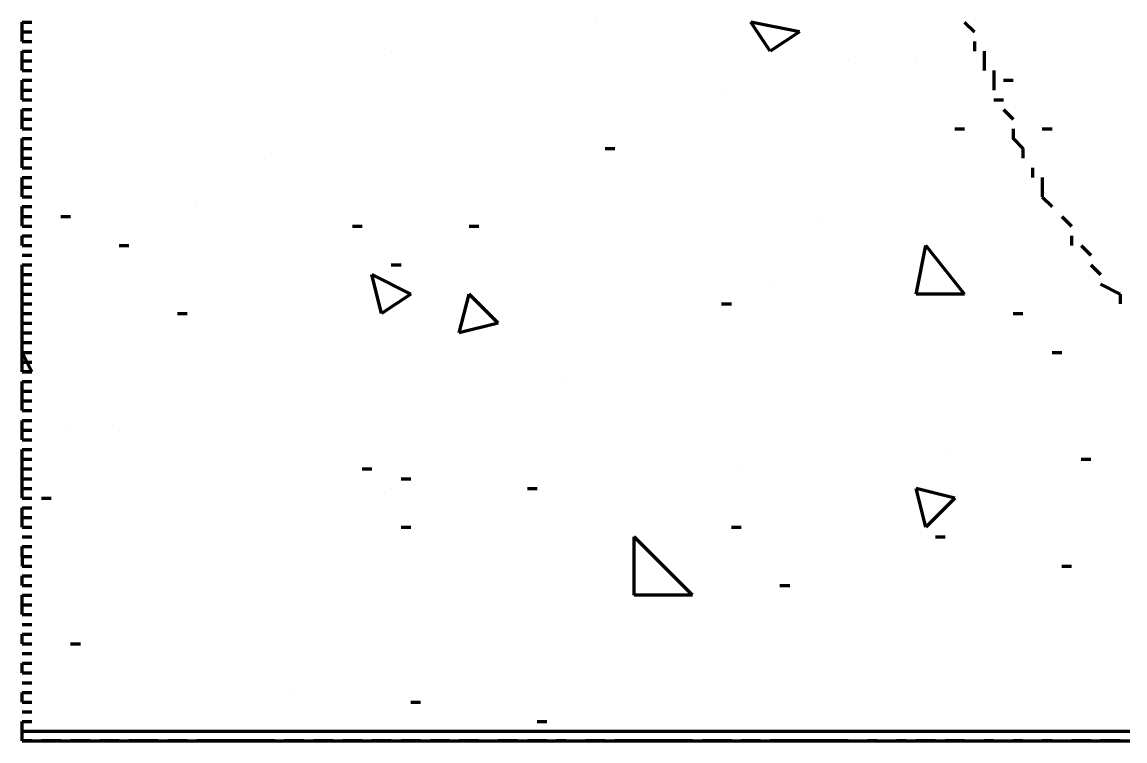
# Model space of a CAD drawing. Header units: inches. Extents: x 16 to 776, y 37 to 575.
# Drawn here: x 245.83 to 264.75, y 303.33 to 315.67 of the extents above; entities that cross this region are included whole.
import ezdxf

# ---------------------------------------------------------------- set-up
doc = ezdxf.new("R2010")
doc.units = ezdxf.units.IN
doc.header["$MEASUREMENT"] = 0
doc.layers.add('P', color=250, linetype='CONTINUOUS', lineweight=100)

msp = doc.modelspace()

# ---------------------------------------------------------------- linework, layer by layer
at = {"layer": 'P', "color": 0, "linetype": 'Continuous'}
for points in [[(245.833, 315.667), (246, 315.667)], [(245.833, 315.667), (245.833, 315.667)], [(245.833, 315.5), (245.833, 315.667)], [(245.833, 315.667), (245.833, 315.667)], [(245.833, 315.667), (246, 315.667)], [(245.833, 315.667), (246, 315.667)], [(245.833, 315.667), (245.833, 315.667)], [(245.833, 315.667), (245.833, 315.667)], [(245.833, 315.667), (245.833, 315.667)], [(245.833, 315.667), (246, 315.667)], [(255.667, 315.667), (255.667, 315.667)], [(259.167, 315.5), (258.333, 315.667)], [(258.667, 315.167), (258.333, 315.667)], [(262, 315.667), (262.167, 315.5)], [(245.833, 315.5), (246, 315.5)], [(245.833, 315.5), (245.833, 315.5)], [(245.833, 315.333), (245.833, 315.5)], [(245.833, 315.5), (245.833, 315.5)], [(245.833, 315.5), (246, 315.5)], [(259.167, 315.5), (258.667, 315.167)], [(245.833, 315.333), (246, 315.333)], [(245.833, 315.333), (245.833, 315.333)], [(245.833, 315.333), (246, 315.333)], [(245.833, 315.333), (245.833, 315.333)], [(245.833, 315.333), (245.833, 315.333)], [(245.833, 315.333), (246, 315.333)], [(245.833, 315.167), (246, 315.167)], [(245.833, 315.167), (245.833, 315.167)], [(245.833, 315), (245.833, 315.167)], [(245.833, 315.167), (245.833, 315.167)], [(245.833, 315.167), (246, 315.167)], [(245.833, 315.167), (246, 315.167)], [(245.833, 315.167), (245.833, 315.167)], [(245.833, 315.167), (245.833, 315.167)], [(245.833, 315.167), (246, 315.167)], [(245.833, 315.167), (245.833, 315.167)], [(245.833, 315.167), (246, 315.167)], [(252.167, 315.167), (252.167, 315.167)], [(262.167, 315.333), (262.167, 315.167)], [(262.333, 315.167), (262.333, 314.833)], [(245.833, 315), (246, 315)], [(245.833, 315), (245.833, 315)], [(245.833, 314.833), (245.833, 315)], [(245.833, 315), (245.833, 315)], [(245.833, 315), (246, 315)], [(260, 315), (260, 315)], [(261.167, 315), (261.167, 315)], [(245.833, 314.833), (246, 314.833)], [(245.833, 314.833), (245.833, 314.833)], [(245.833, 314.833), (245.833, 314.833)], [(245.833, 314.833), (246, 314.833)], [(245.833, 314.833), (246, 314.833)], [(245.833, 314.833), (245.833, 314.833)], [(245.833, 314.833), (245.833, 314.833)], [(245.833, 314.833), (245.833, 314.833)], [(245.833, 314.833), (246, 314.833)], [(262.5, 314.833), (262.5, 314.5)], [(245.833, 314.667), (246, 314.667)], [(245.833, 314.667), (245.833, 314.667)], [(245.833, 314.5), (245.833, 314.667)], [(245.833, 314.667), (245.833, 314.667)], [(245.833, 314.667), (246, 314.667)], [(262.667, 314.667), (262.833, 314.667)], [(245.833, 314.5), (246, 314.5)], [(245.833, 314.5), (245.833, 314.5)], [(245.833, 314.333), (245.833, 314.5)], [(245.833, 314.5), (245.833, 314.5)], [(245.833, 314.5), (246, 314.5)], [(257.833, 314.5), (257.833, 314.5)], [(245.833, 314.333), (246, 314.333)], [(245.833, 314.333), (245.833, 314.333)], [(245.833, 314.333), (245.833, 314.333)], [(245.833, 314.333), (246, 314.333)], [(245.833, 314.333), (246, 314.333)], [(245.833, 314.333), (245.833, 314.333)], [(245.833, 314.333), (245.833, 314.333)], [(245.833, 314.333), (245.833, 314.333)], [(245.833, 314.333), (246, 314.333)], [(262.5, 314.333), (262.667, 314.333)], [(245.833, 314.167), (246, 314.167)], [(245.833, 314.167), (245.833, 314.167)], [(245.833, 314), (245.833, 314.167)], [(245.833, 314.167), (245.833, 314.167)], [(245.833, 314.167), (246, 314.167)], [(262.667, 314.167), (262.833, 314)], [(245.833, 314), (246, 314)], [(245.833, 314), (245.833, 314)], [(245.833, 313.833), (245.833, 314)], [(245.833, 314), (245.833, 314)], [(245.833, 314), (246, 314)], [(245.833, 314), (246, 314)], [(245.833, 314), (245.833, 314)], [(245.833, 314), (245.833, 314)], [(245.833, 314), (245.833, 314)], [(245.833, 314), (246, 314)], [(245.833, 313.833), (246, 313.833)], [(245.833, 313.833), (245.833, 313.833)], [(245.833, 313.833), (245.833, 313.833)], [(245.833, 313.833), (246, 313.833)], [(261.833, 313.833), (262, 313.833)], [(262.833, 313.833), (262.833, 313.667), (263, 313.5)], [(263.333, 313.833), (263.5, 313.833)], [(245.833, 313.667), (246, 313.667)], [(245.833, 313.667), (245.833, 313.667)], [(245.833, 313.5), (245.833, 313.667)], [(245.833, 313.667), (245.833, 313.667)], [(245.833, 313.667), (246, 313.667)], [(245.833, 313.5), (246, 313.5)], [(245.833, 313.5), (245.833, 313.5)], [(245.833, 313.333), (245.833, 313.5)], [(245.833, 313.5), (245.833, 313.5)], [(245.833, 313.5), (246, 313.5)], [(245.833, 313.5), (246, 313.5)], [(245.833, 313.5), (245.833, 313.5)], [(245.833, 313.5), (245.833, 313.5)], [(245.833, 313.5), (245.833, 313.5)], [(245.833, 313.5), (246, 313.5)], [(255.833, 313.5), (256, 313.5)], [(263, 313.5), (263, 313.333)], [(245.833, 313.333), (246, 313.333)], [(245.833, 313.333), (245.833, 313.333)], [(245.833, 313.167), (245.833, 313.333)], [(245.833, 313.333), (245.833, 313.333)], [(245.833, 313.333), (246, 313.333)], [(250, 313.333), (250, 313.333)], [(245.833, 313.167), (246, 313.167)], [(245.833, 313.167), (245.833, 313.167)], [(245.833, 313.167), (246, 313.167)], [(245.833, 313.167), (245.833, 313.167)], [(245.833, 313.167), (245.833, 313.167)], [(245.833, 313.167), (246, 313.167)], [(263.167, 313.167), (263.167, 313)], [(245.833, 313), (246, 313)], [(245.833, 313), (245.833, 313)], [(245.833, 312.833), (245.833, 313)], [(245.833, 313), (245.833, 313)], [(245.833, 313), (246, 313)], [(245.833, 313), (246, 313)], [(245.833, 313), (245.833, 313)], [(245.833, 313), (245.833, 313)], [(245.833, 313), (246, 313)], [(245.833, 313), (245.833, 313)], [(245.833, 313), (246, 313)], [(263.333, 313), (263.333, 312.833), (263.333, 312.667)], [(245.833, 312.833), (246, 312.833)], [(245.833, 312.833), (245.833, 312.833)], [(245.833, 312.667), (245.833, 312.833)], [(245.833, 312.833), (245.833, 312.833)], [(245.833, 312.833), (246, 312.833)], [(245.833, 312.667), (246, 312.667)], [(245.833, 312.667), (245.833, 312.667)], [(245.833, 312.667), (245.833, 312.667)], [(245.833, 312.667), (246, 312.667)], [(245.833, 312.667), (246, 312.667)], [(245.833, 312.667), (245.833, 312.667)], [(245.833, 312.667), (245.833, 312.667)], [(245.833, 312.667), (246, 312.667)], [(245.833, 312.667), (246, 312.667)], [(245.833, 312.667), (245.833, 312.667)], [(245.833, 312.667), (245.833, 312.667)], [(245.833, 312.667), (246, 312.667)], [(263.333, 312.667), (263.5, 312.5)], [(245.833, 312.5), (246, 312.5)], [(245.833, 312.5), (245.833, 312.5)], [(245.833, 312.333), (245.833, 312.5)], [(245.833, 312.5), (245.833, 312.5)], [(245.833, 312.5), (246, 312.5)], [(245.833, 312.333), (246, 312.333)], [(245.833, 312.333), (245.833, 312.333)], [(245.833, 312.167), (245.833, 312.333)], [(245.833, 312.333), (245.833, 312.333)], [(245.833, 312.333), (246, 312.333)], [(246.5, 312.333), (246.667, 312.333)], [(248.833, 312.5), (248.833, 312.5)], [(259.5, 312.333), (259.5, 312.333)], [(263.667, 312.333), (263.833, 312.167)], [(245.833, 312.167), (246, 312.167)], [(245.833, 312.167), (245.833, 312.167)], [(245.833, 312.167), (245.833, 312.167)], [(245.833, 312.167), (246, 312.167)], [(245.833, 312.167), (246, 312.167)], [(245.833, 312.167), (245.833, 312.167)], [(245.833, 312.167), (245.833, 312.167)], [(245.833, 312.167), (246, 312.167)], [(245.833, 312.167), (246, 312.167)], [(245.833, 312.167), (245.833, 312.167)], [(245.833, 312.167), (245.833, 312.167)], [(245.833, 312.167), (246, 312.167)], [(251.5, 312.167), (251.667, 312.167)], [(253.5, 312.167), (253.667, 312.167)], [(245.833, 312), (246, 312)], [(245.833, 312), (245.833, 312)], [(245.833, 311.833), (245.833, 312)], [(245.833, 312), (245.833, 312)], [(245.833, 312), (246, 312)], [(263.833, 312), (263.833, 311.833)], [(245.833, 311.833), (246, 311.833)], [(245.833, 311.833), (245.833, 311.833)], [(245.833, 311.833), (246, 311.833)], [(245.833, 311.833), (245.833, 311.833)], [(245.833, 311.833), (245.833, 311.833)], [(245.833, 311.833), (246, 311.833)], [(245.833, 311.833), (246, 311.833)], [(245.833, 311.833), (245.833, 311.833)], [(245.833, 311.833), (245.833, 311.833)], [(245.833, 311.833), (245.833, 311.833)], [(245.833, 311.833), (246, 311.833)], [(247.5, 311.833), (247.667, 311.833)], [(261.167, 311), (261.333, 311.833)], [(262, 311), (261.333, 311.833)], [(264, 311.833), (264.167, 311.667)], [(245.833, 311.667), (246, 311.667)], [(245.833, 311.667), (245.833, 311.667)], [(245.833, 311.667), (245.833, 311.667)], [(245.833, 311.667), (246, 311.667)], [(245.833, 311.667), (245.833, 311.667)], [(245.833, 311.667), (246, 311.667)], [(245.833, 311.5), (246, 311.5)], [(245.833, 311.5), (245.833, 311.5)], [(245.833, 311.333), (245.833, 311.5)], [(245.833, 311.5), (245.833, 311.5)], [(245.833, 311.5), (246, 311.5)], [(252.167, 311.5), (252.333, 311.5)], [(264.167, 311.5), (264.333, 311.333)], [(245.833, 311.333), (246, 311.333)], [(245.833, 311.333), (245.833, 311.333)], [(245.833, 311.167), (245.833, 311.333)], [(245.833, 311.333), (245.833, 311.333)], [(245.833, 311.333), (246, 311.333)], [(245.833, 311.333), (246, 311.333)], [(245.833, 311.333), (245.833, 311.333)], [(245.833, 311.333), (245.833, 311.333)], [(245.833, 311.333), (245.833, 311.333)], [(245.833, 311.333), (246, 311.333)], [(252.5, 311), (251.833, 311.333)], [(252, 310.667), (251.833, 311.333)], [(245.833, 311.167), (246, 311.167)], [(245.833, 311.167), (245.833, 311.167)], [(245.833, 311), (245.833, 311.167)], [(245.833, 311.167), (245.833, 311.167)], [(245.833, 311.167), (246, 311.167)], [(245.833, 311), (246, 311)], [(245.833, 311), (245.833, 311)], [(245.833, 310.833), (245.833, 311)], [(245.833, 311), (245.833, 311)], [(245.833, 311), (246, 311)], [(245.833, 311), (246, 311)], [(245.833, 311), (245.833, 311)], [(245.833, 311), (245.833, 311)], [(245.833, 311), (246, 311)], [(252.5, 311), (252, 310.667)], [(253.333, 310.333), (253.5, 311)], [(254, 310.5), (253.5, 311)], [(258.667, 311.167), (258.667, 311.167)], [(262, 311), (261.167, 311)], [(264.333, 311.167), (264.667, 311)], [(264.667, 311), (264.667, 310.833)], [(245.833, 310.833), (246, 310.833)], [(245.833, 310.833), (245.833, 310.833)], [(245.833, 310.667), (245.833, 310.833)], [(245.833, 310.833), (245.833, 310.833)], [(245.833, 310.833), (246, 310.833)], [(257.833, 310.833), (258, 310.833)], [(245.833, 310.667), (246, 310.667)], [(245.833, 310.667), (245.833, 310.667)], [(245.833, 310.5), (245.833, 310.667)], [(245.833, 310.667), (245.833, 310.667)], [(245.833, 310.667), (246, 310.667)], [(248.5, 310.667), (248.667, 310.667)], [(262.833, 310.667), (263, 310.667)], [(245.833, 310.5), (246, 310.5)], [(245.833, 310.5), (245.833, 310.5)], [(245.833, 310.333), (245.833, 310.5)], [(245.833, 310.5), (245.833, 310.5)], [(245.833, 310.5), (246, 310.5)], [(245.833, 310.5), (246, 310.5)], [(245.833, 310.5), (245.833, 310.5)], [(245.833, 310.5), (245.833, 310.5)], [(245.833, 310.5), (246, 310.5)], [(254, 310.5), (253.333, 310.333)], [(245.833, 310.333), (246, 310.333)], [(245.833, 310.333), (245.833, 310.333)], [(245.833, 310.167), (245.833, 310.333)], [(245.833, 310.333), (245.833, 310.333)], [(245.833, 310.333), (246, 310.333)], [(245.833, 310.167), (246, 310.167)], [(245.833, 310.167), (245.833, 310.167)], [(245.833, 310), (245.833, 310.167)], [(245.833, 310.167), (245.833, 310.167)], [(245.833, 310.167), (246, 310.167)], [(246, 309.667), (245.833, 310)], [(245.833, 310), (246, 310)], [(245.833, 310), (245.833, 310)], [(245.833, 309.833), (245.833, 310)], [(245.833, 310), (245.833, 310)], [(245.833, 310), (246, 310)], [(245.833, 310), (246, 310)], [(245.833, 310), (245.833, 310)], [(245.833, 310), (245.833, 310)], [(245.833, 310), (246, 310)], [(263.5, 310), (263.667, 310)], [(245.833, 309.833), (246, 309.833)], [(245.833, 309.833), (245.833, 309.833)], [(245.833, 309.667), (245.833, 309.833)], [(245.833, 309.833), (245.833, 309.833)], [(245.833, 309.833), (246, 309.833)], [(246, 309.667), (245.833, 309.667)], [(245.833, 309.667), (246, 309.667)], [(245.833, 309.667), (245.833, 309.667)], [(245.833, 309.667), (245.833, 309.667)], [(245.833, 309.667), (246, 309.667)], [(245.833, 309.667), (246, 309.667)], [(245.833, 309.667), (245.833, 309.667)], [(245.833, 309.667), (245.833, 309.667)], [(245.833, 309.667), (245.833, 309.667)], [(245.833, 309.667), (246, 309.667)], [(245.833, 309.5), (246, 309.5)], [(245.833, 309.5), (245.833, 309.5)], [(245.833, 309.333), (245.833, 309.5)], [(245.833, 309.5), (245.833, 309.5)], [(245.833, 309.5), (246, 309.5)], [(255.167, 309.5), (255.167, 309.5)], [(245.833, 309.333), (246, 309.333)], [(245.833, 309.333), (245.833, 309.333)], [(245.833, 309.167), (245.833, 309.333)], [(245.833, 309.333), (245.833, 309.333)], [(245.833, 309.333), (246, 309.333)], [(245.833, 309.167), (246, 309.167)], [(245.833, 309.167), (245.833, 309.167)], [(245.833, 309), (245.833, 309.167)], [(245.833, 309.167), (245.833, 309.167)], [(245.833, 309.167), (246, 309.167)], [(245.833, 309.167), (246, 309.167)], [(245.833, 309.167), (245.833, 309.167)], [(245.833, 309.167), (245.833, 309.167)], [(245.833, 309.167), (245.833, 309.167)], [(245.833, 309.167), (246, 309.167)], [(245.833, 309), (246, 309)], [(245.833, 309), (245.833, 309)], [(245.833, 309), (245.833, 309)], [(245.833, 309), (246, 309)], [(245.833, 308.833), (246, 308.833)], [(245.833, 308.833), (245.833, 308.833)], [(245.833, 308.667), (245.833, 308.833)], [(245.833, 308.833), (245.833, 308.833)], [(245.833, 308.833), (246, 308.833)], [(245.833, 308.833), (246, 308.833)], [(245.833, 308.833), (245.833, 308.833)], [(245.833, 308.833), (245.833, 308.833)], [(245.833, 308.833), (245.833, 308.833)], [(245.833, 308.833), (246, 308.833)], [(245.833, 308.667), (246, 308.667)], [(245.833, 308.667), (245.833, 308.667)], [(245.833, 308.5), (245.833, 308.667)], [(245.833, 308.667), (245.833, 308.667)], [(245.833, 308.667), (246, 308.667)], [(246.667, 308.667), (246.667, 308.667)], [(247.5, 308.667), (247.5, 308.667)], [(245.833, 308.5), (246, 308.5)], [(245.833, 308.5), (245.833, 308.5)], [(245.833, 308.5), (245.833, 308.5)], [(245.833, 308.5), (246, 308.5)], [(245.833, 308.333), (246, 308.333)], [(245.833, 308.333), (245.833, 308.333)], [(245.833, 308.167), (245.833, 308.333)], [(245.833, 308.333), (245.833, 308.333)], [(245.833, 308.333), (246, 308.333)], [(245.833, 308.333), (246, 308.333)], [(245.833, 308.333), (245.833, 308.333)], [(245.833, 308.333), (245.833, 308.333)], [(245.833, 308.333), (245.833, 308.333)], [(245.833, 308.333), (246, 308.333)], [(245.833, 308.167), (246, 308.167)], [(245.833, 308.167), (246, 308.167)], [(245.833, 308.167), (245.833, 308.167)], [(245.833, 308), (245.833, 308.167)], [(245.833, 308.167), (245.833, 308.167)], [(245.833, 308.167), (246, 308.167)], [(261.667, 308.333), (261.667, 308.333)], [(264, 308.167), (264.167, 308.167)], [(245.833, 308), (246, 308)], [(245.833, 308), (245.833, 308)], [(245.833, 307.833), (245.833, 308)], [(245.833, 308), (245.833, 308)], [(245.833, 308), (246, 308)], [(245.833, 308), (246, 308)], [(245.833, 308), (245.833, 308)], [(245.833, 308), (245.833, 308)], [(245.833, 308), (246, 308)], [(251.667, 308), (251.833, 308)], [(258.167, 308), (258.167, 308)], [(245.833, 307.833), (246, 307.833)], [(245.833, 307.833), (245.833, 307.833)], [(245.833, 307.667), (245.833, 307.833)], [(245.833, 307.833), (245.833, 307.833)], [(245.833, 307.833), (246, 307.833)], [(252.333, 307.833), (252.5, 307.833)], [(245.833, 307.667), (246, 307.667)], [(245.833, 307.667), (245.833, 307.667)], [(245.833, 307.5), (245.833, 307.667)], [(245.833, 307.667), (245.833, 307.667)], [(245.833, 307.667), (246, 307.667)], [(252.167, 307.667), (252.167, 307.667)], [(254.5, 307.667), (254.667, 307.667)], [(261.833, 307.5), (261.167, 307.667)], [(261.333, 307), (261.167, 307.667)], [(245.833, 307.5), (246, 307.5)], [(245.833, 307.5), (245.833, 307.5)], [(245.833, 307.5), (245.833, 307.5)], [(245.833, 307.5), (246, 307.5)], [(245.833, 307.5), (246, 307.5)], [(245.833, 307.5), (245.833, 307.5)], [(245.833, 307.5), (245.833, 307.5)], [(245.833, 307.5), (246, 307.5)], [(245.833, 307.5), (246, 307.5)], [(245.833, 307.5), (245.833, 307.5)], [(245.833, 307.5), (245.833, 307.5)], [(245.833, 307.5), (246, 307.5)], [(246.167, 307.5), (246.333, 307.5)], [(261.833, 307.5), (261.333, 307)], [(245.833, 307.333), (246, 307.333)], [(245.833, 307.333), (245.833, 307.333)], [(245.833, 307.167), (245.833, 307.333)], [(245.833, 307.333), (245.833, 307.333)], [(245.833, 307.333), (246, 307.333)], [(245.833, 307.167), (246, 307.167)], [(245.833, 307.167), (245.833, 307.167)], [(245.833, 307), (245.833, 307.167)], [(245.833, 307.167), (245.833, 307.167)], [(245.833, 307.167), (246, 307.167)], [(245.833, 307), (246, 307)], [(245.833, 307), (245.833, 307)], [(245.833, 307), (246, 307)], [(245.833, 307), (245.833, 307)], [(245.833, 307), (245.833, 307)], [(245.833, 307), (246, 307)], [(245.833, 307), (246, 307)], [(245.833, 307), (245.833, 307)], [(245.833, 307), (245.833, 307)], [(245.833, 307), (245.833, 307)], [(245.833, 307), (246, 307)], [(245.833, 306.833), (246, 306.833)], [(245.833, 306.833), (245.833, 306.833)], [(245.833, 306.833), (245.833, 306.833)], [(245.833, 306.833), (246, 306.833)], [(245.833, 306.833), (245.833, 306.833)], [(245.833, 306.833), (246, 306.833)], [(252.333, 307), (252.5, 307)], [(257.333, 305.833), (256.333, 306.833)], [(256.333, 305.833), (256.333, 306.833)], [(258, 307), (258.167, 307)], [(261.5, 306.833), (261.667, 306.833)], [(245.833, 306.5), (245.833, 306.667)], [(245.833, 306.667), (246, 306.667)], [(245.833, 306.667), (245.833, 306.667)], [(245.833, 306.5), (245.833, 306.667)], [(245.833, 306.667), (245.833, 306.667)], [(245.833, 306.667), (246, 306.667)], [(245.833, 306.667), (246, 306.667)], [(245.833, 306.667), (245.833, 306.667)], [(245.833, 306.667), (245.833, 306.667)], [(245.833, 306.667), (245.833, 306.667)], [(245.833, 306.667), (246, 306.667)], [(245.833, 306.5), (245.833, 306.333)], [(245.833, 306.5), (246, 306.5)], [(245.833, 306.5), (245.833, 306.5)], [(245.833, 306.5), (246, 306.5)], [(245.833, 306.5), (245.833, 306.5)], [(245.833, 306.5), (245.833, 306.5)], [(245.833, 306.5), (246, 306.5)], [(245.833, 306.333), (246, 306.333)], [(245.833, 306.333), (245.833, 306.333)], [(245.833, 306.333), (245.833, 306.333)], [(245.833, 306.333), (246, 306.333)], [(245.833, 306.333), (245.833, 306.333)], [(245.833, 306.333), (246, 306.333)], [(263.667, 306.333), (263.833, 306.333)], [(245.833, 306.167), (246, 306.167)], [(245.833, 306.167), (245.833, 306.167)], [(245.833, 306), (245.833, 306.167)], [(245.833, 306.167), (245.833, 306.167)], [(245.833, 306.167), (246, 306.167)], [(245.833, 306.167), (246, 306.167)], [(245.833, 306.167), (245.833, 306.167)], [(245.833, 306.167), (245.833, 306.167)], [(245.833, 306.167), (245.833, 306.167)], [(245.833, 306.167), (246, 306.167)], [(245.833, 306), (246, 306)], [(245.833, 306), (245.833, 306)], [(245.833, 306), (246, 306)], [(245.833, 306), (245.833, 306)], [(245.833, 306), (245.833, 306)], [(245.833, 306), (246, 306)], [(258.833, 306), (259, 306)], [(245.833, 305.833), (246, 305.833)], [(245.833, 305.833), (245.833, 305.833)], [(245.833, 305.667), (245.833, 305.833)], [(245.833, 305.833), (245.833, 305.833)], [(245.833, 305.833), (246, 305.833)], [(245.833, 305.833), (246, 305.833)], [(245.833, 305.833), (245.833, 305.833)], [(245.833, 305.833), (245.833, 305.833)], [(245.833, 305.833), (246, 305.833)], [(245.833, 305.833), (245.833, 305.833)], [(245.833, 305.833), (246, 305.833)], [(257.333, 305.833), (256.333, 305.833)], [(245.833, 305.667), (246, 305.667)], [(245.833, 305.667), (245.833, 305.667)], [(245.833, 305.5), (245.833, 305.667)], [(245.833, 305.667), (245.833, 305.667)], [(245.833, 305.667), (246, 305.667)], [(245.833, 305.5), (246, 305.5)], [(245.833, 305.5), (245.833, 305.5)], [(245.833, 305.5), (246, 305.5)], [(245.833, 305.5), (245.833, 305.5)], [(245.833, 305.5), (245.833, 305.5)], [(245.833, 305.5), (246, 305.5)], [(245.833, 305.333), (246, 305.333)], [(245.833, 305.333), (245.833, 305.333)], [(245.833, 305.333), (245.833, 305.333)], [(245.833, 305.333), (246, 305.333)], [(245.833, 305.333), (246, 305.333)], [(245.833, 305.333), (245.833, 305.333)], [(245.833, 305.333), (245.833, 305.333)], [(245.833, 305.333), (246, 305.333)], [(245.833, 305.333), (246, 305.333)], [(245.833, 305.333), (245.833, 305.333)], [(245.833, 305.333), (245.833, 305.333)], [(245.833, 305.333), (246, 305.333)], [(245.833, 305.333), (245.833, 305.333)], [(245.833, 305.333), (246, 305.333)], [(245.833, 305.167), (246, 305.167)], [(245.833, 305.167), (245.833, 305.167)], [(245.833, 305), (245.833, 305.167)], [(245.833, 305.167), (245.833, 305.167)], [(245.833, 305.167), (246, 305.167)], [(245.833, 305), (246, 305)], [(245.833, 305), (245.833, 305)], [(245.833, 305), (246, 305)], [(245.833, 305), (245.833, 305)], [(245.833, 305), (245.833, 305)], [(245.833, 305), (246, 305)], [(245.833, 305), (246, 305)], [(245.833, 305), (245.833, 305)], [(245.833, 305), (245.833, 305)], [(245.833, 305), (245.833, 305)], [(245.833, 305), (246, 305)], [(246.667, 305), (246.833, 305)], [(245.833, 304.833), (246, 304.833)], [(245.833, 304.833), (245.833, 304.833)], [(245.833, 304.833), (245.833, 304.833)], [(245.833, 304.833), (246, 304.833)], [(245.833, 304.833), (245.833, 304.833)], [(245.833, 304.833), (246, 304.833)], [(245.833, 304.667), (246, 304.667)], [(245.833, 304.667), (245.833, 304.667)], [(245.833, 304.5), (245.833, 304.667)], [(245.833, 304.667), (245.833, 304.667)], [(245.833, 304.667), (246, 304.667)], [(245.833, 304.5), (246, 304.5)], [(245.833, 304.5), (245.833, 304.5)], [(245.833, 304.5), (246, 304.5)], [(245.833, 304.5), (245.833, 304.5)], [(245.833, 304.5), (245.833, 304.5)], [(245.833, 304.5), (246, 304.5)], [(245.833, 304.5), (246, 304.5)], [(245.833, 304.5), (245.833, 304.5)], [(245.833, 304.5), (245.833, 304.5)], [(245.833, 304.5), (245.833, 304.5)], [(245.833, 304.5), (246, 304.5)], [(245.833, 304.333), (246, 304.333)], [(245.833, 304.333), (245.833, 304.333)], [(245.833, 304.333), (245.833, 304.333)], [(245.833, 304.333), (246, 304.333)], [(245.833, 304.333), (245.833, 304.333)], [(245.833, 304.333), (246, 304.333)], [(245.833, 304.167), (246, 304.167)], [(245.833, 304.167), (245.833, 304.167)], [(245.833, 304), (245.833, 304.167)], [(245.833, 304.167), (245.833, 304.167)], [(245.833, 304.167), (246, 304.167)], [(245.833, 304), (246, 304)], [(245.833, 304), (245.833, 304)], [(245.833, 304), (246, 304)], [(245.833, 304), (245.833, 304)], [(245.833, 304), (245.833, 304)], [(245.833, 304), (246, 304)], [(245.833, 304), (246, 304)], [(245.833, 304), (245.833, 304)], [(245.833, 304), (245.833, 304)], [(245.833, 304), (245.833, 304)], [(245.833, 304), (246, 304)], [(250.5, 304.167), (250.5, 304.167)], [(252.5, 304), (252.667, 304)], [(245.833, 303.833), (246, 303.833)], [(245.833, 303.833), (245.833, 303.833)], [(245.833, 303.833), (245.833, 303.833)], [(245.833, 303.833), (246, 303.833)], [(245.833, 303.833), (245.833, 303.833)], [(245.833, 303.833), (246, 303.833)], [(245.833, 303.667), (246, 303.667)], [(245.833, 303.667), (245.833, 303.667)], [(245.833, 303.5), (245.833, 303.667)], [(245.833, 303.667), (245.833, 303.667)], [(245.833, 303.667), (246, 303.667)], [(245.833, 303.667), (246, 303.667)], [(245.833, 303.667), (245.833, 303.667)], [(245.833, 303.667), (245.833, 303.667)], [(245.833, 303.667), (245.833, 303.667)], [(245.833, 303.667), (246, 303.667)], [(254.667, 303.667), (254.833, 303.667)], [(245.833, 303.5), (246, 303.5)], [(245.833, 303.5), (246, 303.5)], [(245.833, 303.5), (245.833, 303.5)], [(245.833, 303.333), (245.833, 303.5)], [(245.833, 303.5), (245.833, 303.5)], [(245.833, 303.5), (246, 303.5)], [(245.833, 303.5), (246, 303.5)], [(245.833, 303.5), (245.833, 303.5)], [(246, 303.5), (246.167, 303.5)], [(246, 303.5), (246.167, 303.5)], [(246.167, 303.5), (246.333, 303.5)], [(246.167, 303.5), (246.333, 303.5)], [(246.167, 303.5), (246.167, 303.5)], [(246.167, 303.5), (246.333, 303.5)], [(246.167, 303.5), (246.167, 303.5)], [(246.167, 303.5), (246.167, 303.5)], [(246.333, 303.5), (246.5, 303.5)], [(246.333, 303.5), (246.5, 303.5)], [(246.5, 303.5), (246.667, 303.5)], [(246.5, 303.5), (246.667, 303.5)], [(246.667, 303.5), (246.833, 303.5)], [(246.667, 303.5), (246.833, 303.5)], [(246.667, 303.5), (246.667, 303.5)], [(246.667, 303.5), (246.833, 303.5)], [(246.667, 303.5), (246.667, 303.5)], [(246.667, 303.5), (246.667, 303.5)], [(246.833, 303.5), (247, 303.5)], [(246.833, 303.5), (247, 303.5)], [(247, 303.5), (247.167, 303.5)], [(247, 303.5), (247.167, 303.5)], [(247, 303.5), (247.167, 303.5)], [(247, 303.5), (247, 303.5)], [(247, 303.5), (247, 303.5)], [(247.167, 303.5), (247.333, 303.5)], [(247.167, 303.5), (247.333, 303.5)], [(247.167, 303.5), (247.333, 303.5)], [(247.333, 303.5), (247.5, 303.5)], [(247.333, 303.5), (247.5, 303.5)], [(247.5, 303.5), (247.667, 303.5)], [(247.5, 303.5), (247.667, 303.5)], [(247.5, 303.5), (247.667, 303.5)], [(247.5, 303.5), (247.5, 303.5)], [(247.5, 303.5), (247.5, 303.5)], [(247.667, 303.5), (247.833, 303.5)], [(247.667, 303.5), (247.833, 303.5)], [(247.667, 303.5), (247.833, 303.5)], [(247.833, 303.5), (248, 303.5)], [(247.833, 303.5), (248, 303.5)], [(248, 303.5), (248.167, 303.5)], [(248, 303.5), (248.167, 303.5)], [(248, 303.5), (248, 303.5)], [(248, 303.5), (248, 303.5)], [(248.167, 303.5), (248.333, 303.5)], [(248.167, 303.5), (248.333, 303.5)], [(248.333, 303.5), (248.5, 303.5)], [(248.333, 303.5), (248.5, 303.5)], [(248.333, 303.5), (248.333, 303.5)], [(248.333, 303.5), (248.333, 303.5)], [(248.5, 303.5), (248.667, 303.5)], [(248.5, 303.5), (248.667, 303.5)], [(248.667, 303.5), (248.833, 303.5)], [(248.667, 303.5), (248.833, 303.5)], [(248.833, 303.5), (249, 303.5)], [(248.833, 303.5), (249, 303.5)], [(248.833, 303.5), (248.833, 303.5)], [(248.833, 303.5), (248.833, 303.5)], [(249, 303.5), (249.167, 303.5)], [(249, 303.5), (249.167, 303.5)], [(249.167, 303.5), (249.333, 303.5)], [(249.167, 303.5), (249.333, 303.5)], [(249.167, 303.5), (249.167, 303.5)], [(249.167, 303.5), (249.167, 303.5)], [(249.333, 303.5), (249.5, 303.5)], [(249.333, 303.5), (249.5, 303.5)], [(249.5, 303.5), (249.667, 303.5)], [(249.5, 303.5), (249.667, 303.5)], [(249.667, 303.5), (249.833, 303.5)], [(249.667, 303.5), (249.833, 303.5)], [(249.667, 303.5), (249.667, 303.5)], [(249.667, 303.5), (249.667, 303.5)], [(249.833, 303.5), (250, 303.5)], [(249.833, 303.5), (250, 303.5)], [(250, 303.5), (250.167, 303.5)], [(250, 303.5), (250.167, 303.5)], [(250, 303.5), (250, 303.5)], [(250, 303.5), (250, 303.5)], [(250.167, 303.5), (250.333, 303.5)], [(250.167, 303.5), (250.333, 303.5)], [(250.333, 303.5), (250.5, 303.5)], [(250.333, 303.5), (250.5, 303.5)], [(250.5, 303.5), (250.667, 303.5)], [(250.5, 303.5), (250.667, 303.5)], [(250.5, 303.5), (250.5, 303.5)], [(250.5, 303.5), (250.5, 303.5)], [(250.667, 303.5), (250.833, 303.5)], [(250.667, 303.5), (250.833, 303.5)], [(250.833, 303.5), (251, 303.5)], [(250.833, 303.5), (251, 303.5)], [(251, 303.5), (251.167, 303.5)], [(251, 303.5), (251.167, 303.5)], [(251, 303.5), (251, 303.5)], [(251, 303.5), (251, 303.5)], [(251.167, 303.5), (251.333, 303.5)], [(251.167, 303.5), (251.333, 303.5)], [(251.333, 303.5), (251.5, 303.5)], [(251.333, 303.5), (251.5, 303.5)], [(251.333, 303.5), (251.333, 303.5)], [(251.333, 303.5), (251.333, 303.5)], [(251.5, 303.5), (251.667, 303.5)], [(251.5, 303.5), (251.667, 303.5)], [(251.667, 303.5), (251.833, 303.5)], [(251.667, 303.5), (251.833, 303.5)], [(251.833, 303.5), (252, 303.5)], [(251.833, 303.5), (252, 303.5)], [(251.833, 303.5), (251.833, 303.5)], [(251.833, 303.5), (251.833, 303.5)], [(252, 303.5), (252.167, 303.5)], [(252, 303.5), (252.167, 303.5)], [(252.167, 303.5), (252.333, 303.5)], [(252.167, 303.5), (252.333, 303.5)], [(252.167, 303.5), (252.167, 303.5)], [(252.167, 303.5), (252.167, 303.5)], [(252.333, 303.5), (252.5, 303.5)], [(252.333, 303.5), (252.5, 303.5)], [(252.5, 303.5), (252.667, 303.5)], [(252.5, 303.5), (252.667, 303.5)], [(252.667, 303.5), (252.833, 303.5)], [(252.667, 303.5), (252.833, 303.5)], [(252.667, 303.5), (252.667, 303.5)], [(252.667, 303.5), (252.667, 303.5)], [(252.833, 303.5), (253, 303.5)], [(252.833, 303.5), (253, 303.5)], [(253, 303.5), (253.167, 303.5)], [(253, 303.5), (253.167, 303.5)], [(253, 303.5), (253, 303.5)], [(253, 303.5), (253, 303.5)], [(253.167, 303.5), (253.333, 303.5)], [(253.167, 303.5), (253.333, 303.5)], [(253.333, 303.5), (253.5, 303.5)], [(253.333, 303.5), (253.5, 303.5)], [(253.5, 303.5), (253.667, 303.5)], [(253.5, 303.5), (253.667, 303.5)], [(253.5, 303.5), (253.5, 303.5)], [(253.5, 303.5), (253.5, 303.5)], [(253.667, 303.5), (253.833, 303.5)], [(253.667, 303.5), (253.833, 303.5)], [(253.833, 303.5), (254, 303.5)], [(253.833, 303.5), (254, 303.5)], [(253.833, 303.5), (254, 303.5)], [(254, 303.5), (254.167, 303.5)], [(254, 303.5), (254.167, 303.5)], [(254, 303.5), (254, 303.5)], [(254, 303.5), (254, 303.5)], [(254, 303.5), (254, 303.5)], [(254.167, 303.5), (254.333, 303.5)], [(254.167, 303.5), (254.333, 303.5)], [(254.333, 303.5), (254.5, 303.5)], [(254.333, 303.5), (254.5, 303.5)], [(254.333, 303.5), (254.5, 303.5)], [(254.333, 303.5), (254.333, 303.5)], [(254.333, 303.5), (254.333, 303.5)], [(254.5, 303.5), (254.667, 303.5)], [(254.5, 303.5), (254.667, 303.5)], [(254.5, 303.5), (254.667, 303.5)], [(254.667, 303.5), (254.833, 303.5)], [(254.667, 303.5), (254.833, 303.5)], [(254.833, 303.5), (255, 303.5)], [(254.833, 303.5), (255, 303.5)], [(254.833, 303.5), (255, 303.5)], [(254.833, 303.5), (254.833, 303.5)], [(254.833, 303.5), (254.833, 303.5)], [(255, 303.5), (255.167, 303.5)], [(255, 303.5), (255.167, 303.5)], [(255, 303.5), (255.167, 303.5)], [(255.167, 303.5), (255.333, 303.5)], [(255.167, 303.5), (255.333, 303.5)], [(255.167, 303.5), (255.167, 303.5)], [(255.167, 303.5), (255.167, 303.5)], [(255.333, 303.5), (255.5, 303.5)], [(255.333, 303.5), (255.5, 303.5)], [(255.333, 303.5), (255.5, 303.5)], [(255.5, 303.5), (255.667, 303.5)], [(255.5, 303.5), (255.667, 303.5)], [(255.5, 303.5), (255.667, 303.5)], [(255.667, 303.5), (255.833, 303.5)], [(255.667, 303.5), (255.833, 303.5)], [(255.667, 303.5), (255.667, 303.5)], [(255.667, 303.5), (255.667, 303.5)], [(255.833, 303.5), (256, 303.5)], [(255.833, 303.5), (256, 303.5)], [(256, 303.5), (256.167, 303.5)], [(256, 303.5), (256.167, 303.5)], [(256, 303.5), (256, 303.5)], [(256, 303.5), (256.167, 303.5)], [(256, 303.5), (256, 303.5)], [(256, 303.5), (256, 303.5)], [(256.167, 303.5), (256.333, 303.5)], [(256.167, 303.5), (256.333, 303.5)], [(256.333, 303.5), (256.5, 303.5)], [(256.333, 303.5), (256.5, 303.5)], [(256.5, 303.5), (256.667, 303.5)], [(256.5, 303.5), (256.667, 303.5)], [(256.5, 303.5), (256.5, 303.5)], [(256.5, 303.5), (256.5, 303.5)], [(256.667, 303.5), (256.833, 303.5)], [(256.667, 303.5), (256.833, 303.5)], [(256.833, 303.5), (257, 303.5)], [(256.833, 303.5), (257, 303.5)], [(257, 303.5), (257.167, 303.5)], [(257, 303.5), (257.167, 303.5)], [(257, 303.5), (257, 303.5)], [(257, 303.5), (257, 303.5)], [(257.167, 303.5), (257.333, 303.5)], [(257.167, 303.5), (257.333, 303.5)], [(257.333, 303.5), (257.5, 303.5)], [(257.333, 303.5), (257.5, 303.5)], [(257.333, 303.5), (257.333, 303.5)], [(257.333, 303.5), (257.333, 303.5)], [(257.5, 303.5), (257.667, 303.5)], [(257.5, 303.5), (257.667, 303.5)], [(257.667, 303.5), (257.833, 303.5)], [(257.667, 303.5), (257.833, 303.5)], [(257.833, 303.5), (258, 303.5)], [(257.833, 303.5), (258, 303.5)], [(257.833, 303.5), (257.833, 303.5)], [(257.833, 303.5), (257.833, 303.5)], [(258, 303.5), (258.167, 303.5)], [(258, 303.5), (258.167, 303.5)], [(258.167, 303.5), (258.333, 303.5)], [(258.167, 303.5), (258.333, 303.5)], [(258.167, 303.5), (258.167, 303.5)], [(258.167, 303.5), (258.167, 303.5)], [(258.333, 303.5), (258.5, 303.5)], [(258.333, 303.5), (258.5, 303.5)], [(258.5, 303.5), (258.667, 303.5)], [(258.5, 303.5), (258.667, 303.5)], [(258.667, 303.5), (258.833, 303.5)], [(258.667, 303.5), (258.833, 303.5)], [(258.667, 303.5), (258.667, 303.5)], [(258.667, 303.5), (258.667, 303.5)], [(258.833, 303.5), (259, 303.5)], [(258.833, 303.5), (259, 303.5)], [(259, 303.5), (259.167, 303.5)], [(259, 303.5), (259.167, 303.5)], [(259, 303.5), (259, 303.5)], [(259, 303.5), (259, 303.5)], [(259.167, 303.5), (259.333, 303.5)], [(259.167, 303.5), (259.333, 303.5)], [(259.333, 303.5), (259.5, 303.5)], [(259.333, 303.5), (259.5, 303.5)], [(259.5, 303.5), (259.667, 303.5)], [(259.5, 303.5), (259.667, 303.5)], [(259.5, 303.5), (259.5, 303.5)], [(259.5, 303.5), (259.5, 303.5)], [(259.667, 303.5), (259.833, 303.5)], [(259.667, 303.5), (259.833, 303.5)], [(259.833, 303.5), (260, 303.5)], [(259.833, 303.5), (260, 303.5)], [(260, 303.5), (260.167, 303.5)], [(260, 303.5), (260.167, 303.5)], [(260, 303.5), (260, 303.5)], [(260, 303.5), (260, 303.5)], [(260.167, 303.5), (260.333, 303.5)], [(260.167, 303.5), (260.333, 303.5)], [(260.167, 303.5), (260.333, 303.5)], [(260.333, 303.5), (260.5, 303.5)], [(260.333, 303.5), (260.5, 303.5)], [(260.333, 303.5), (260.333, 303.5)], [(260.333, 303.5), (260.333, 303.5)], [(260.333, 303.5), (260.333, 303.5)], [(260.5, 303.5), (260.667, 303.5)], [(260.5, 303.5), (260.667, 303.5)], [(260.667, 303.5), (260.833, 303.5)], [(260.667, 303.5), (260.833, 303.5)], [(260.667, 303.5), (260.833, 303.5)], [(260.833, 303.5), (261, 303.5)], [(260.833, 303.5), (261, 303.5)], [(260.833, 303.5), (260.833, 303.5)], [(260.833, 303.5), (260.833, 303.5)], [(260.833, 303.5), (260.833, 303.5)], [(261, 303.5), (261.167, 303.5)], [(261, 303.5), (261.167, 303.5)], [(261.167, 303.5), (261.333, 303.5)], [(261.167, 303.5), (261.333, 303.5)], [(261.167, 303.5), (261.167, 303.5)], [(261.167, 303.5), (261.167, 303.5)], [(261.333, 303.5), (261.5, 303.5)], [(261.333, 303.5), (261.5, 303.5)], [(261.5, 303.5), (261.667, 303.5)], [(261.5, 303.5), (261.667, 303.5)], [(261.667, 303.5), (261.833, 303.5)], [(261.667, 303.5), (261.833, 303.5)], [(261.667, 303.5), (261.667, 303.5)], [(261.667, 303.5), (261.667, 303.5)], [(261.833, 303.5), (262, 303.5)], [(261.833, 303.5), (262, 303.5)], [(262, 303.5), (262.167, 303.5)], [(262, 303.5), (262.167, 303.5)], [(262, 303.5), (262, 303.5)], [(262, 303.5), (262, 303.5)], [(262.167, 303.5), (262.333, 303.5)], [(262.167, 303.5), (262.333, 303.5)], [(262.167, 303.5), (262.333, 303.5)], [(262.333, 303.5), (262.5, 303.5)], [(262.333, 303.5), (262.5, 303.5)], [(262.333, 303.5), (262.5, 303.5)], [(262.5, 303.5), (262.667, 303.5)], [(262.5, 303.5), (262.667, 303.5)], [(262.5, 303.5), (262.5, 303.5)], [(262.5, 303.5), (262.5, 303.5)], [(262.667, 303.5), (262.833, 303.5)], [(262.667, 303.5), (262.833, 303.5)], [(262.667, 303.5), (262.833, 303.5)], [(262.833, 303.5), (263, 303.5)], [(262.833, 303.5), (263, 303.5)], [(262.833, 303.5), (263, 303.5)], [(263, 303.5), (263.167, 303.5)], [(263, 303.5), (263.167, 303.5)], [(263, 303.5), (263, 303.5)], [(263, 303.5), (263, 303.5)], [(263.167, 303.5), (263.333, 303.5)], [(263.167, 303.5), (263.333, 303.5)], [(263.167, 303.5), (263.333, 303.5)], [(263.333, 303.5), (263.5, 303.5)], [(263.333, 303.5), (263.5, 303.5)], [(263.333, 303.5), (263.333, 303.5)], [(263.333, 303.5), (263.333, 303.5)], [(263.333, 303.5), (263.333, 303.5)], [(263.5, 303.5), (263.667, 303.5)], [(263.5, 303.5), (263.667, 303.5)], [(263.667, 303.5), (263.833, 303.5)], [(263.667, 303.5), (263.833, 303.5)], [(263.667, 303.5), (263.833, 303.5)], [(263.833, 303.5), (264, 303.5)], [(263.833, 303.5), (264, 303.5)], [(263.833, 303.5), (263.833, 303.5)], [(263.833, 303.5), (263.833, 303.5)], [(263.833, 303.5), (263.833, 303.5)], [(264, 303.5), (264.167, 303.5)], [(264, 303.5), (264.167, 303.5)], [(264.167, 303.5), (264.333, 303.5)], [(264.167, 303.5), (264.333, 303.5)], [(264.167, 303.5), (264.167, 303.5)], [(264.167, 303.5), (264.167, 303.5)], [(264.333, 303.5), (264.5, 303.5)], [(264.333, 303.5), (264.5, 303.5)], [(264.5, 303.5), (264.667, 303.5)], [(264.5, 303.5), (264.667, 303.5)], [(264.667, 303.5), (264.833, 303.5)], [(264.667, 303.5), (264.833, 303.5)], [(264.667, 303.5), (264.667, 303.5)], [(264.667, 303.5), (264.667, 303.5)], [(246, 303.333), (245.833, 303.333)], [(245.833, 303.333), (246, 303.333)], [(245.833, 303.333), (245.833, 303.333)], [(245.833, 303.333), (245.833, 303.333)], [(245.833, 303.333), (246, 303.333)], [(245.833, 303.333), (245.833, 303.333)], [(245.833, 303.333), (246, 303.333)], [(246, 303.333), (246.167, 303.333)], [(246, 303.333), (246.167, 303.333)], [(246.333, 303.333), (246.167, 303.333)], [(246.167, 303.333), (246.333, 303.333)], [(246.167, 303.333), (246.167, 303.333)], [(246.167, 303.333), (246.333, 303.333)], [(246.167, 303.333), (246.167, 303.333)], [(246.167, 303.333), (246.333, 303.333)], [(246.167, 303.333), (246.167, 303.333)], [(246.5, 303.333), (246.333, 303.333)], [(246.333, 303.333), (246.5, 303.333)], [(246.333, 303.333), (246.5, 303.333)], [(246.5, 303.333), (246.667, 303.333)], [(246.5, 303.333), (246.667, 303.333)], [(246.833, 303.333), (246.667, 303.333)], [(246.667, 303.333), (246.833, 303.333)], [(246.667, 303.333), (246.667, 303.333)], [(246.667, 303.333), (246.833, 303.333)], [(246.667, 303.333), (246.667, 303.333)], [(246.667, 303.333), (246.833, 303.333)], [(246.667, 303.333), (246.667, 303.333)], [(247, 303.333), (246.833, 303.333)], [(246.833, 303.333), (247, 303.333)], [(246.833, 303.333), (247, 303.333)], [(247, 303.333), (247.167, 303.333)], [(247, 303.333), (247.167, 303.333)], [(247, 303.333), (247, 303.333)], [(247, 303.333), (247.167, 303.333)], [(247, 303.333), (247, 303.333)], [(247.333, 303.333), (247.167, 303.333)], [(247.167, 303.333), (247.333, 303.333)], [(247.167, 303.333), (247.333, 303.333)], [(247.167, 303.333), (247.333, 303.333)], [(247.5, 303.333), (247.333, 303.333)], [(247.333, 303.333), (247.5, 303.333)], [(247.333, 303.333), (247.5, 303.333)], [(247.5, 303.333), (247.667, 303.333)], [(247.5, 303.333), (247.667, 303.333)], [(247.5, 303.333), (247.5, 303.333)], [(247.5, 303.333), (247.667, 303.333)], [(247.5, 303.333), (247.5, 303.333)], [(247.833, 303.333), (247.667, 303.333)], [(247.667, 303.333), (247.833, 303.333)], [(247.667, 303.333), (247.833, 303.333)], [(247.667, 303.333), (247.833, 303.333)], [(248, 303.333), (247.833, 303.333)], [(247.833, 303.333), (248, 303.333)], [(247.833, 303.333), (248, 303.333)], [(248.167, 303.333), (248, 303.333)], [(248, 303.333), (248.167, 303.333)], [(248, 303.333), (248, 303.333)], [(248, 303.333), (248, 303.333)], [(248, 303.333), (248.167, 303.333)], [(248, 303.333), (248, 303.333)], [(248.167, 303.333), (248.333, 303.333)], [(248.167, 303.333), (248.333, 303.333)], [(248.5, 303.333), (248.333, 303.333)], [(248.333, 303.333), (248.5, 303.333)], [(248.333, 303.333), (248.333, 303.333)], [(248.333, 303.333), (248.333, 303.333)], [(248.333, 303.333), (248.5, 303.333)], [(248.333, 303.333), (248.333, 303.333)], [(248.667, 303.333), (248.5, 303.333)], [(248.5, 303.333), (248.667, 303.333)], [(248.5, 303.333), (248.667, 303.333)], [(248.667, 303.333), (248.833, 303.333)], [(248.667, 303.333), (248.833, 303.333)], [(249, 303.333), (248.833, 303.333)], [(248.833, 303.333), (249, 303.333)], [(248.833, 303.333), (248.833, 303.333)], [(248.833, 303.333), (248.833, 303.333)], [(248.833, 303.333), (249, 303.333)], [(248.833, 303.333), (248.833, 303.333)], [(249.167, 303.333), (249, 303.333)], [(249, 303.333), (249.167, 303.333)], [(249, 303.333), (249.167, 303.333)], [(249.333, 303.333), (249.167, 303.333)], [(249.167, 303.333), (249.333, 303.333)], [(249.167, 303.333), (249.167, 303.333)], [(249.167, 303.333), (249.333, 303.333)], [(249.167, 303.333), (249.167, 303.333)], [(249.5, 303.333), (249.333, 303.333)], [(249.333, 303.333), (249.5, 303.333)], [(249.333, 303.333), (249.5, 303.333)], [(249.667, 303.333), (249.5, 303.333)], [(249.5, 303.333), (249.667, 303.333)], [(249.5, 303.333), (249.667, 303.333)], [(249.833, 303.333), (249.667, 303.333)], [(249.667, 303.333), (249.833, 303.333)], [(249.667, 303.333), (249.667, 303.333)], [(249.667, 303.333), (249.833, 303.333)], [(249.667, 303.333), (249.667, 303.333)], [(250, 303.333), (249.833, 303.333)], [(249.833, 303.333), (250, 303.333)], [(249.833, 303.333), (250, 303.333)], [(250.167, 303.333), (250, 303.333)], [(250, 303.333), (250.167, 303.333)], [(250, 303.333), (250, 303.333)], [(250, 303.333), (250, 303.333)], [(250, 303.333), (250.167, 303.333)], [(250, 303.333), (250, 303.333)], [(250.167, 303.333), (250.333, 303.333)], [(250.167, 303.333), (250.333, 303.333)], [(250.5, 303.333), (250.333, 303.333)], [(250.333, 303.333), (250.5, 303.333)], [(250.333, 303.333), (250.5, 303.333)], [(250.667, 303.333), (250.5, 303.333)], [(250.5, 303.333), (250.667, 303.333)], [(250.5, 303.333), (250.5, 303.333)], [(250.5, 303.333), (250.5, 303.333)], [(250.5, 303.333), (250.667, 303.333)], [(250.5, 303.333), (250.5, 303.333)], [(250.667, 303.333), (250.833, 303.333)], [(250.667, 303.333), (250.833, 303.333)], [(251, 303.333), (250.833, 303.333)], [(250.833, 303.333), (251, 303.333)], [(250.833, 303.333), (251, 303.333)], [(251.167, 303.333), (251, 303.333)], [(251, 303.333), (251.167, 303.333)], [(251, 303.333), (251, 303.333)], [(251, 303.333), (251, 303.333)], [(251, 303.333), (251.167, 303.333)], [(251, 303.333), (251, 303.333)], [(251.167, 303.333), (251.333, 303.333)], [(251.167, 303.333), (251.333, 303.333)], [(251.5, 303.333), (251.333, 303.333)], [(251.333, 303.333), (251.5, 303.333)], [(251.333, 303.333), (251.333, 303.333)], [(251.333, 303.333), (251.333, 303.333)], [(251.333, 303.333), (251.5, 303.333)], [(251.333, 303.333), (251.333, 303.333)], [(251.667, 303.333), (251.5, 303.333)], [(251.5, 303.333), (251.667, 303.333)], [(251.5, 303.333), (251.667, 303.333)], [(251.667, 303.333), (251.833, 303.333)], [(251.667, 303.333), (251.833, 303.333)], [(252, 303.333), (251.833, 303.333)], [(251.833, 303.333), (252, 303.333)], [(251.833, 303.333), (251.833, 303.333)], [(251.833, 303.333), (251.833, 303.333)], [(251.833, 303.333), (252, 303.333)], [(251.833, 303.333), (251.833, 303.333)], [(252.167, 303.333), (252, 303.333)], [(252, 303.333), (252.167, 303.333)], [(252, 303.333), (252.167, 303.333)], [(252.167, 303.333), (252.333, 303.333)], [(252.167, 303.333), (252.167, 303.333)], [(252.167, 303.333), (252.167, 303.333)], [(252.167, 303.333), (252.333, 303.333)], [(252.167, 303.333), (252.167, 303.333)], [(252.5, 303.333), (252.333, 303.333)], [(252.333, 303.333), (252.5, 303.333)], [(252.333, 303.333), (252.5, 303.333)], [(252.667, 303.333), (252.5, 303.333)], [(252.5, 303.333), (252.667, 303.333)], [(252.5, 303.333), (252.667, 303.333)], [(252.667, 303.333), (252.833, 303.333)], [(252.667, 303.333), (252.667, 303.333)], [(252.667, 303.333), (252.667, 303.333)], [(252.667, 303.333), (252.833, 303.333)], [(252.667, 303.333), (252.667, 303.333)], [(253, 303.333), (252.833, 303.333)], [(252.833, 303.333), (253, 303.333)], [(252.833, 303.333), (253, 303.333)], [(253.167, 303.333), (253, 303.333)], [(253, 303.333), (253.167, 303.333)], [(253, 303.333), (253, 303.333)], [(253, 303.333), (253, 303.333)], [(253, 303.333), (253.167, 303.333)], [(253, 303.333), (253, 303.333)], [(253.167, 303.333), (253.333, 303.333)], [(253.167, 303.333), (253.333, 303.333)], [(253.5, 303.333), (253.333, 303.333)], [(253.333, 303.333), (253.5, 303.333)], [(253.333, 303.333), (253.5, 303.333)], [(253.667, 303.333), (253.5, 303.333)], [(253.5, 303.333), (253.667, 303.333)], [(253.5, 303.333), (253.5, 303.333)], [(253.5, 303.333), (253.5, 303.333)], [(253.5, 303.333), (253.667, 303.333)], [(253.5, 303.333), (253.5, 303.333)], [(253.667, 303.333), (253.833, 303.333)], [(253.667, 303.333), (253.833, 303.333)], [(253.833, 303.333), (254, 303.333)], [(253.833, 303.333), (254, 303.333)], [(253.833, 303.333), (254, 303.333)], [(254.167, 303.333), (254, 303.333)], [(254, 303.333), (254.167, 303.333)], [(254, 303.333), (254, 303.333)], [(254, 303.333), (254, 303.333)], [(254, 303.333), (254.167, 303.333)], [(254, 303.333), (254, 303.333)], [(254, 303.333), (254, 303.333)], [(254.333, 303.333), (254.167, 303.333)], [(254.167, 303.333), (254.333, 303.333)], [(254.167, 303.333), (254.333, 303.333)], [(254.333, 303.333), (254.5, 303.333)], [(254.333, 303.333), (254.5, 303.333)], [(254.333, 303.333), (254.333, 303.333)], [(254.333, 303.333), (254.5, 303.333)], [(254.333, 303.333), (254.333, 303.333)], [(254.667, 303.333), (254.5, 303.333)], [(254.5, 303.333), (254.667, 303.333)], [(254.5, 303.333), (254.667, 303.333)], [(254.5, 303.333), (254.667, 303.333)], [(254.833, 303.333), (254.667, 303.333)], [(254.667, 303.333), (254.833, 303.333)], [(254.667, 303.333), (254.833, 303.333)], [(254.833, 303.333), (255, 303.333)], [(254.833, 303.333), (255, 303.333)], [(254.833, 303.333), (254.833, 303.333)], [(254.833, 303.333), (255, 303.333)], [(254.833, 303.333), (254.833, 303.333)], [(255.167, 303.333), (255, 303.333)], [(255, 303.333), (255.167, 303.333)], [(255, 303.333), (255.167, 303.333)], [(255, 303.333), (255.167, 303.333)], [(255.167, 303.333), (255.333, 303.333)], [(255.167, 303.333), (255.167, 303.333)], [(255.167, 303.333), (255.167, 303.333)], [(255.167, 303.333), (255.333, 303.333)], [(255.167, 303.333), (255.167, 303.333)], [(255.333, 303.333), (255.5, 303.333)], [(255.333, 303.333), (255.5, 303.333)], [(255.333, 303.333), (255.5, 303.333)], [(255.667, 303.333), (255.5, 303.333)], [(255.5, 303.333), (255.667, 303.333)], [(255.5, 303.333), (255.667, 303.333)], [(255.5, 303.333), (255.667, 303.333)], [(255.833, 303.333), (255.667, 303.333)], [(255.667, 303.333), (255.833, 303.333)], [(255.667, 303.333), (255.667, 303.333)], [(255.667, 303.333), (255.667, 303.333)], [(255.667, 303.333), (255.833, 303.333)], [(255.667, 303.333), (255.667, 303.333)], [(255.833, 303.333), (256, 303.333)], [(255.833, 303.333), (256, 303.333)], [(256.167, 303.333), (256, 303.333)], [(256, 303.333), (256.167, 303.333)], [(256, 303.333), (256, 303.333)], [(256, 303.333), (256.167, 303.333)], [(256, 303.333), (256, 303.333)], [(256, 303.333), (256.167, 303.333)], [(256, 303.333), (256, 303.333)], [(256.333, 303.333), (256.167, 303.333)], [(256.167, 303.333), (256.333, 303.333)], [(256.167, 303.333), (256.333, 303.333)], [(256.5, 303.333), (256.333, 303.333)], [(256.333, 303.333), (256.5, 303.333)], [(256.333, 303.333), (256.5, 303.333)], [(256.667, 303.333), (256.5, 303.333)], [(256.5, 303.333), (256.667, 303.333)], [(256.5, 303.333), (256.5, 303.333)], [(256.5, 303.333), (256.667, 303.333)], [(256.5, 303.333), (256.5, 303.333)], [(256.833, 303.333), (256.667, 303.333)], [(256.667, 303.333), (256.833, 303.333)], [(256.667, 303.333), (256.833, 303.333)], [(257, 303.333), (256.833, 303.333)], [(256.833, 303.333), (257, 303.333)], [(256.833, 303.333), (257, 303.333)], [(257.167, 303.333), (257, 303.333)], [(257, 303.333), (257.167, 303.333)], [(257, 303.333), (257, 303.333)], [(257, 303.333), (257.167, 303.333)], [(257, 303.333), (257, 303.333)], [(257.333, 303.333), (257.167, 303.333)], [(257.167, 303.333), (257.333, 303.333)], [(257.167, 303.333), (257.333, 303.333)], [(257.333, 303.333), (257.5, 303.333)], [(257.333, 303.333), (257.333, 303.333)], [(257.333, 303.333), (257.333, 303.333)], [(257.333, 303.333), (257.5, 303.333)], [(257.333, 303.333), (257.333, 303.333)], [(257.667, 303.333), (257.5, 303.333)], [(257.5, 303.333), (257.667, 303.333)], [(257.5, 303.333), (257.667, 303.333)], [(257.833, 303.333), (257.667, 303.333)], [(257.667, 303.333), (257.833, 303.333)], [(257.667, 303.333), (257.833, 303.333)], [(258, 303.333), (257.833, 303.333)], [(257.833, 303.333), (258, 303.333)], [(257.833, 303.333), (257.833, 303.333)], [(257.833, 303.333), (257.833, 303.333)], [(257.833, 303.333), (258, 303.333)], [(257.833, 303.333), (257.833, 303.333)], [(258, 303.333), (258.167, 303.333)], [(258, 303.333), (258.167, 303.333)], [(258.167, 303.333), (258.167, 303.333)], [(258.333, 303.333), (258.167, 303.333)], [(258.167, 303.333), (258.333, 303.333)], [(258.167, 303.333), (258.167, 303.333)], [(258.167, 303.333), (258.167, 303.333)], [(258.167, 303.333), (258.333, 303.333)], [(258.167, 303.333), (258.167, 303.333)], [(258.5, 303.333), (258.333, 303.333)], [(258.333, 303.333), (258.5, 303.333)], [(258.333, 303.333), (258.5, 303.333)], [(258.5, 303.333), (258.667, 303.333)], [(258.5, 303.333), (258.667, 303.333)], [(258.833, 303.333), (258.667, 303.333)], [(258.667, 303.333), (258.833, 303.333)], [(258.667, 303.333), (258.667, 303.333)], [(258.667, 303.333), (258.667, 303.333)], [(258.667, 303.333), (258.833, 303.333)], [(258.667, 303.333), (258.667, 303.333)], [(259, 303.333), (258.833, 303.333)], [(258.833, 303.333), (259, 303.333)], [(258.833, 303.333), (259, 303.333)], [(259.167, 303.333), (259, 303.333)], [(259, 303.333), (259.167, 303.333)], [(259, 303.333), (259, 303.333)], [(259, 303.333), (259.167, 303.333)], [(259, 303.333), (259, 303.333)], [(259.333, 303.333), (259.167, 303.333)], [(259.167, 303.333), (259.333, 303.333)], [(259.167, 303.333), (259.333, 303.333)], [(259.5, 303.333), (259.333, 303.333)], [(259.333, 303.333), (259.5, 303.333)], [(259.333, 303.333), (259.5, 303.333)], [(259.667, 303.333), (259.5, 303.333)], [(259.5, 303.333), (259.667, 303.333)], [(259.5, 303.333), (259.5, 303.333)], [(259.5, 303.333), (259.667, 303.333)], [(259.5, 303.333), (259.5, 303.333)], [(259.833, 303.333), (259.667, 303.333)], [(259.667, 303.333), (259.833, 303.333)], [(259.667, 303.333), (259.833, 303.333)], [(260, 303.333), (259.833, 303.333)], [(259.833, 303.333), (260, 303.333)], [(259.833, 303.333), (260, 303.333)], [(260, 303.333), (260.167, 303.333)], [(260, 303.333), (260, 303.333)], [(260, 303.333), (260, 303.333)], [(260, 303.333), (260.167, 303.333)], [(260, 303.333), (260, 303.333)], [(260.167, 303.333), (260.333, 303.333)], [(260.167, 303.333), (260.333, 303.333)], [(260.167, 303.333), (260.333, 303.333)], [(260.5, 303.333), (260.333, 303.333)], [(260.333, 303.333), (260.5, 303.333)], [(260.333, 303.333), (260.333, 303.333)], [(260.333, 303.333), (260.333, 303.333)], [(260.333, 303.333), (260.5, 303.333)], [(260.333, 303.333), (260.333, 303.333)], [(260.333, 303.333), (260.333, 303.333)], [(260.5, 303.333), (260.667, 303.333)], [(260.5, 303.333), (260.667, 303.333)], [(260.667, 303.333), (260.833, 303.333)], [(260.667, 303.333), (260.833, 303.333)], [(260.667, 303.333), (260.833, 303.333)], [(261, 303.333), (260.833, 303.333)], [(260.833, 303.333), (261, 303.333)], [(260.833, 303.333), (260.833, 303.333)], [(260.833, 303.333), (260.833, 303.333)], [(260.833, 303.333), (261, 303.333)], [(260.833, 303.333), (260.833, 303.333)], [(260.833, 303.333), (260.833, 303.333)], [(261, 303.333), (261.167, 303.333)], [(261, 303.333), (261.167, 303.333)], [(261.333, 303.333), (261.167, 303.333)], [(261.167, 303.333), (261.333, 303.333)], [(261.167, 303.333), (261.167, 303.333)], [(261.167, 303.333), (261.167, 303.333)], [(261.167, 303.333), (261.333, 303.333)], [(261.167, 303.333), (261.167, 303.333)], [(261.5, 303.333), (261.333, 303.333)], [(261.333, 303.333), (261.5, 303.333)], [(261.333, 303.333), (261.5, 303.333)], [(261.5, 303.333), (261.667, 303.333)], [(261.5, 303.333), (261.667, 303.333)], [(261.833, 303.333), (261.667, 303.333)], [(261.667, 303.333), (261.833, 303.333)], [(261.667, 303.333), (261.667, 303.333)], [(261.667, 303.333), (261.667, 303.333)], [(261.667, 303.333), (261.833, 303.333)], [(261.667, 303.333), (261.667, 303.333)], [(262, 303.333), (261.833, 303.333)], [(261.833, 303.333), (262, 303.333)], [(261.833, 303.333), (262, 303.333)], [(262, 303.333), (262.167, 303.333)], [(262, 303.333), (262, 303.333)], [(262, 303.333), (262, 303.333)], [(262, 303.333), (262.167, 303.333)], [(262, 303.333), (262, 303.333)], [(262.167, 303.333), (262.333, 303.333)], [(262.167, 303.333), (262.333, 303.333)], [(262.167, 303.333), (262.333, 303.333)], [(262.5, 303.333), (262.333, 303.333)], [(262.333, 303.333), (262.5, 303.333)], [(262.333, 303.333), (262.5, 303.333)], [(262.333, 303.333), (262.5, 303.333)], [(262.5, 303.333), (262.667, 303.333)], [(262.5, 303.333), (262.5, 303.333)], [(262.5, 303.333), (262.5, 303.333)], [(262.5, 303.333), (262.667, 303.333)], [(262.5, 303.333), (262.5, 303.333)], [(262.667, 303.333), (262.833, 303.333)], [(262.667, 303.333), (262.833, 303.333)], [(262.667, 303.333), (262.833, 303.333)], [(263, 303.333), (262.833, 303.333)], [(262.833, 303.333), (263, 303.333)], [(262.833, 303.333), (263, 303.333)], [(262.833, 303.333), (263, 303.333)], [(263, 303.333), (263.167, 303.333)], [(263, 303.333), (263, 303.333)], [(263, 303.333), (263, 303.333)], [(263, 303.333), (263.167, 303.333)], [(263, 303.333), (263, 303.333)], [(263.167, 303.333), (263.333, 303.333)], [(263.167, 303.333), (263.333, 303.333)], [(263.167, 303.333), (263.333, 303.333)], [(263.5, 303.333), (263.333, 303.333)], [(263.333, 303.333), (263.5, 303.333)], [(263.333, 303.333), (263.333, 303.333)], [(263.333, 303.333), (263.333, 303.333)], [(263.333, 303.333), (263.5, 303.333)], [(263.333, 303.333), (263.333, 303.333)], [(263.333, 303.333), (263.333, 303.333)], [(263.5, 303.333), (263.667, 303.333)], [(263.5, 303.333), (263.667, 303.333)], [(263.667, 303.333), (263.833, 303.333)], [(263.667, 303.333), (263.833, 303.333)], [(263.667, 303.333), (263.833, 303.333)], [(264, 303.333), (263.833, 303.333)], [(263.833, 303.333), (264, 303.333)], [(263.833, 303.333), (263.833, 303.333)], [(263.833, 303.333), (263.833, 303.333)], [(263.833, 303.333), (264, 303.333)], [(263.833, 303.333), (263.833, 303.333)], [(263.833, 303.333), (263.833, 303.333)], [(264.167, 303.333), (264, 303.333)], [(264, 303.333), (264.167, 303.333)], [(264, 303.333), (264.167, 303.333)], [(264.167, 303.333), (264.333, 303.333)], [(264.167, 303.333), (264.167, 303.333)], [(264.167, 303.333), (264.167, 303.333)], [(264.167, 303.333), (264.333, 303.333)], [(264.167, 303.333), (264.167, 303.333)], [(264.5, 303.333), (264.333, 303.333)], [(264.333, 303.333), (264.5, 303.333)], [(264.333, 303.333), (264.5, 303.333)], [(264.667, 303.333), (264.5, 303.333)], [(264.5, 303.333), (264.667, 303.333)], [(264.5, 303.333), (264.667, 303.333)], [(264.667, 303.333), (264.833, 303.333)], [(264.667, 303.333), (264.667, 303.333)], [(264.667, 303.333), (264.667, 303.333)], [(264.667, 303.333), (264.833, 303.333)], [(264.667, 303.333), (264.667, 303.333)]]:
    msp.add_lwpolyline(points, dxfattribs=at)

doc.saveas('drawing.dxf')
